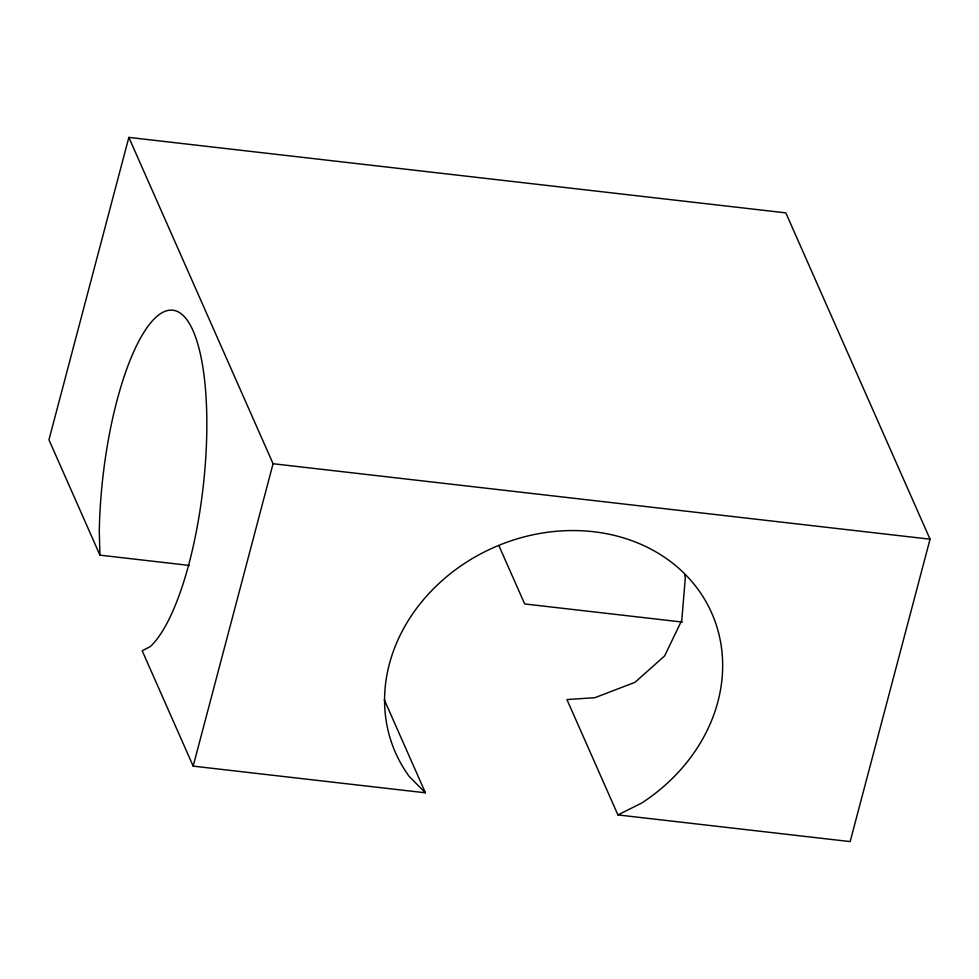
<?xml version="1.0" encoding="UTF-8"?>
<svg xmlns="http://www.w3.org/2000/svg" width="979" height="979" viewBox="0 0 979 979"><rect width="100%" height="100%" fill="white"/><g stroke="black" fill="none" stroke-linecap="round" stroke-linejoin="round"><path stroke-width="1.47" d="M684.676 574.722L685.324 577.634L681.812 620.184L664.643 655.893L635.004 682.326L594.902 697.684L566.939 699.569L617.92 814.92L850.151 841.597L930.05 539.196L785.831 212.871L128.849 137.403L48.95 439.804L99.931 555.154L189.485 565.446M384.257 699.691L425.412 792.806L193.169 766.129L273.068 463.728L128.849 137.403M617.92 814.92L641.514 803.159A172.83 148.049 -23.8 0 0 698.003 589.334A172.83 148.049 -23.8 0 0 465.735 562.644A172.83 148.049 -23.8 0 0 409.234 776.469L425.412 792.806M273.068 463.728L930.05 539.196M682.534 622.081L524.671 603.945L498.874 545.572M193.169 766.129L142.188 650.778L150.264 646.605A172.83 50.394 -83.4 0 0 206.765 432.779A172.83 50.394 -83.4 0 0 155.771 317.404A172.83 50.394 -83.4 0 0 99.283 531.23L99.931 555.154"/></g></svg>
